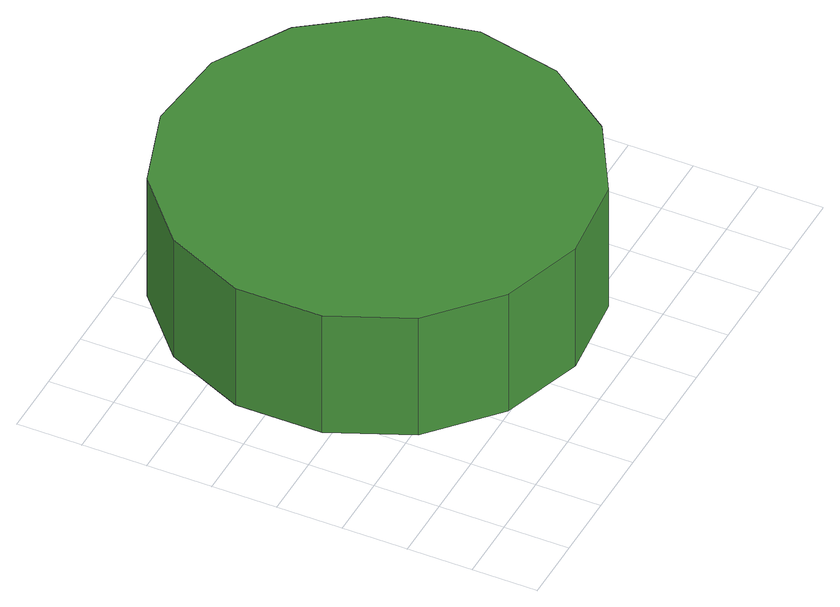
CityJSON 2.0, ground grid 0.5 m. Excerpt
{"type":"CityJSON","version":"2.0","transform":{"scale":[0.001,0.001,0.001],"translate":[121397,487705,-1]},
"CityObjects":{
"tree1":{"type":"SolitaryVegetationObject","attributes":{"function":"something"},"geometry":[{"type":"MultiSurface","lod":"1","boundaries":[[[0,1,2,3,4,5,6,7,8,9,10,11,12,13,14]],[[15,16,17,18,19,20,21,22,23,24,25,26,27,28,29]],[[0,29,28,1]],[[1,28,27,2]],[[2,27,26,3]],[[3,26,25,4]],[[4,25,24,5]],[[5,24,23,6]],[[6,23,22,7]],[[7,22,21,8]],[[8,21,20,9]],[[9,20,19,10]],[[10,19,18,11]],[[11,18,17,12]],[[12,17,16,13]],[[13,16,15,14]],[[14,15,29,0]]]}]}
},
"vertices":[
[3522,1903,1832],[3383,2555,1832],[2991,3095,1832],[2413,3429,1832],[1749,3498,1832],[1115,3292,1832],[619,2846,1832],[348,2236,1832],[348,1569,1832],[619,959,1832],[1115,513,1832],[1749,307,1832],[2413,376,1832],[2991,710,1832],[3383,1250,1832],[3383,1250,767],[2991,710,767],[2413,376,767],[1749,307,767],[1115,513,767],[619,959,767],[348,1569,767],[348,2236,767],[619,2846,767],[1115,3292,767],[1749,3498,767],[2413,3429,767],[2991,3095,767],[3383,2555,767],[3522,1903,767]
]}
